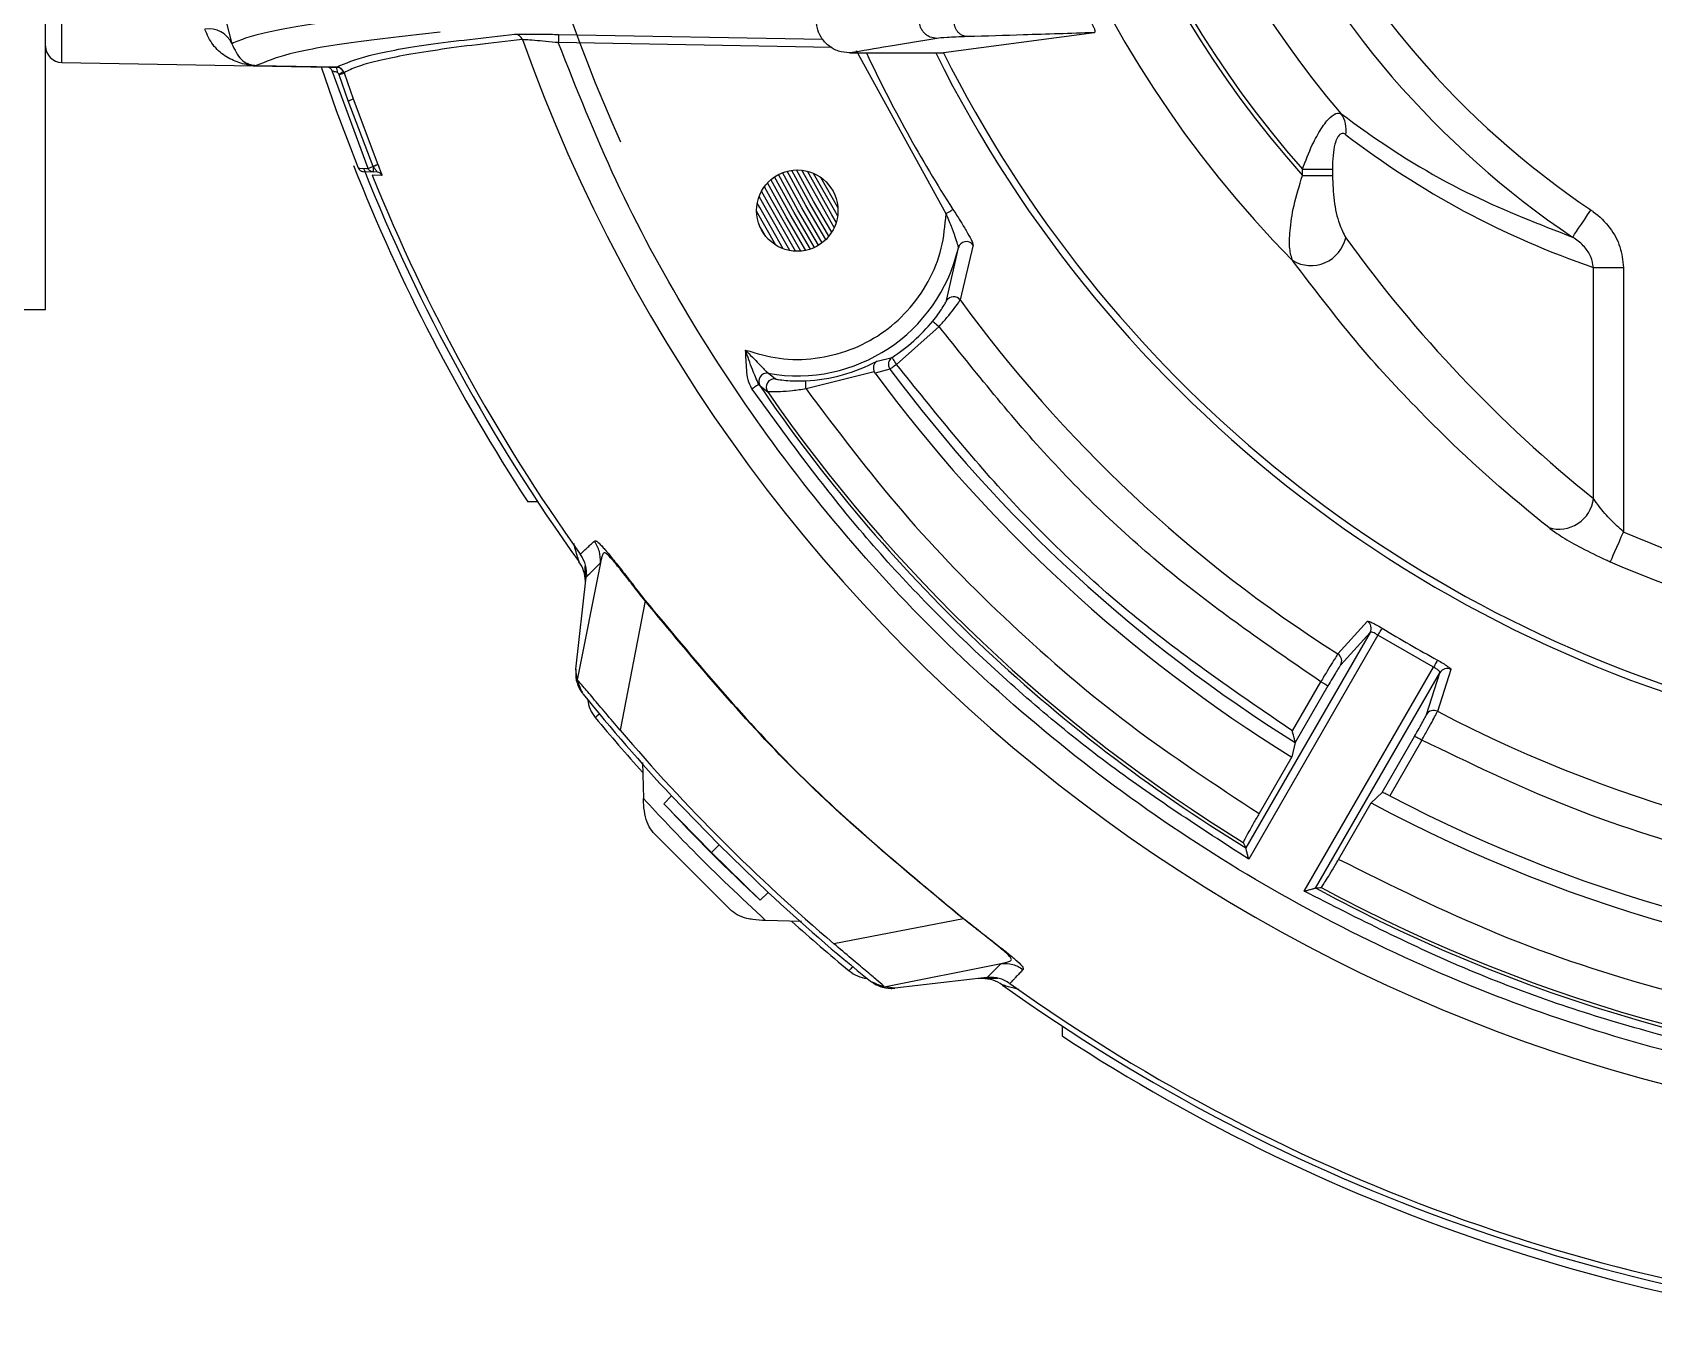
# Model space of a CAD drawing. Extents: x 2 to 136, y 1 to 99.
# Drawn here: x 125.123 to 128.072, y 41.918 to 44.294 of the extents above; entities that cross this region are included whole.
import ezdxf

# ---------------------------------------------------------------- set-up
doc = ezdxf.new("R2010")
doc.units = 0
doc.header["$MEASUREMENT"] = 0
doc.layers.add('OBJECT', color=7, linetype='CONTINUOUS')

msp = doc.modelspace()

# ---------------------------------------------------------------- linework, layer by layer
at = {"layer": 'OBJECT'}
for p, q in [((125.1466, 43.79), (125.1466, 46.6536)), ((125.1761, 44.2395), (125.1761, 44.3597)), ((125.4685, 44.3399), (125.4856, 44.2739)), ((126.577, 44.2671), (126.0794, 44.2758)), ((126.0797, 44.2908), (126.5605, 44.2824)), ((127.0541, 44.2939), (126.7805, 44.257)), ((126.6092, 44.257), (126.7805, 44.257)), ((126.785, 43.9642), (126.6221, 44.2607)), ((125.1761, 44.2395), (125.6636, 44.231)), ((125.53, 44.2339), (125.6759, 44.2313)), ((125.6759, 44.2312), (125.53, 44.2338)), ((125.7335, 44.0468), (125.6678, 44.2245)), ((125.6757, 44.2308), (125.6759, 44.2312)), ((125.6759, 44.2313), (125.6759, 44.2312)), ((125.6805, 44.2174), (125.6801, 44.2184)), ((125.6971, 44.1698), (125.6805, 44.2174)), ((125.6897, 44.2207), (125.6884, 44.2235)), ((125.6898, 44.2211), (125.6897, 44.2207)), ((125.6897, 44.2207), (125.7062, 44.1732)), ((125.6898, 44.2211), (125.6898, 44.2211)), ((125.7423, 44.0504), (125.6971, 44.1698)), ((125.7062, 44.1732), (125.7511, 44.0541)), ((125.7156, 44.0474), (125.7185, 44.0473)), ((125.7185, 44.0473), (125.7306, 44.0469)), ((125.7245, 44.0411), (125.7425, 44.0405)), ((125.7306, 44.0469), (125.7335, 44.0468)), ((125.7498, 44.0402), (125.7425, 44.0405)), ((125.7511, 44.0541), (125.7514, 44.0535)), ((127.4334, 44.0455), (127.4878, 44.0455)), ((127.4334, 44.0339), (127.4334, 44.0455)), ((127.4878, 44.0455), (127.4878, 44.0339)), ((125.7587, 44.034), (125.7407, 44.0346)), ((126.588, 43.9757), (126.5571, 44.0303)), ((127.4334, 44.0339), (127.4878, 44.0339)), ((126.4752, 43.9071), (126.4402, 43.9689)), ((126.4551, 43.9256), (126.4457, 43.9421)), ((126.7859, 43.8062), (126.8073, 43.9023)), ((126.8342, 43.9074), (126.8107, 43.8073)), ((127.9628, 43.4461), (127.9628, 43.8665)), ((127.9628, 43.8665), (128.0172, 43.8665)), ((128.0172, 43.8665), (128.0172, 43.3854)), ((125.0986, 43.79), (125.1466, 43.79)), ((126.7722, 43.7591), (126.6949, 43.69)), ((126.6595, 43.696), (126.6868, 43.7026)), ((126.4616, 43.6739), (126.4746, 43.6636)), ((126.6543, 43.6766), (126.5301, 43.6453)), ((126.6558, 43.6742), (126.6543, 43.6766)), ((126.6829, 43.6811), (126.6558, 43.6742)), ((126.4466, 43.6507), (126.4604, 43.6402)), ((126.0418, 43.44), (126.0238, 43.44)), ((126.1111, 43.1351), (126.1302, 43.3028)), ((126.1561, 43.3288), (126.1137, 43.1157)), ((126.1288, 43.2903), (126.1283, 43.323)), ((126.2372, 43.2598), (126.1919, 43.0242)), ((127.4979, 43.163), (127.5514, 43.2223)), ((127.5565, 43.2022), (127.3302, 42.8102)), ((127.5708, 43.197), (127.3355, 42.7894)), ((127.5565, 43.2022), (127.5029, 43.1429)), ((127.672, 43.1387), (127.5708, 43.197)), ((126.1137, 43.1157), (126.1111, 43.1351)), ((127.4366, 42.731), (127.672, 43.1387)), ((127.4573, 42.7368), (127.6836, 43.1288)), ((127.6591, 43.0528), (127.6836, 43.1288)), ((127.7036, 43.1345), (127.679, 43.0584)), ((127.415, 43.0228), (127.4667, 43.1123)), ((127.4797, 43.1048), (127.4202, 43.0018)), ((127.5782, 42.9106), (127.6376, 43.0136)), ((127.6506, 43.0061), (127.5921, 42.9047)), ((127.4202, 43.0018), (127.4138, 42.9753)), ((127.4202, 43.0019), (127.4202, 43.0018)), ((126.2326, 42.9654), (126.2342, 42.8999)), ((127.4138, 42.9753), (127.3544, 42.8724)), ((126.2853, 42.9047), (126.2715, 42.8901)), ((126.358, 42.8014), (126.2715, 42.8901)), ((126.2853, 42.9047), (126.3722, 42.8156)), ((127.499, 42.7889), (127.5584, 42.8918)), ((127.5584, 42.8918), (127.5782, 42.9106)), ((126.3913, 42.6984), (126.2551, 42.8346)), ((126.3722, 42.8156), (126.358, 42.8014)), ((126.4468, 42.7149), (126.358, 42.8014)), ((126.3722, 42.8156), (126.4613, 42.7287)), ((127.3302, 42.8102), (127.3302, 42.8102)), ((126.4468, 42.7149), (126.4613, 42.7287)), ((127.4573, 42.7368), (127.4573, 42.7368)), ((126.8164, 42.6806), (126.5808, 42.6353)), ((126.8164, 42.6806), (126.8169, 42.6811)), ((126.5221, 42.676), (126.4567, 42.6775)), ((126.6723, 42.5571), (126.8854, 42.5995)), ((126.8854, 42.5995), (126.8854, 42.5995)), ((126.8594, 42.5736), (126.6917, 42.5545)), ((126.8792, 42.5718), (126.8432, 42.5718)), ((126.6917, 42.5545), (126.6723, 42.5571)), ((126.9966, 42.4672), (126.9966, 42.4852))]:
    msp.add_line(p, q, dxfattribs=at)
at = {"layer": 'OBJECT', "flags": 128}
for points in [[(126.0797, 44.2908), (126.0797, 44.2905), (126.0797, 44.2896), (126.0796, 44.2882), (126.0796, 44.2863), (126.0796, 44.2841), (126.0795, 44.2815), (126.0795, 44.2787), (126.0794, 44.2758)], [(125.7156, 44.0474), (125.676, 44.1516), (125.6483, 44.2312)], [(126.5597, 43.9116), (126.5228, 43.9749), (126.4876, 44.0391)], [(126.5661, 43.9172), (126.53, 43.979), (126.4956, 44.0416)], [(126.5718, 43.9235), (126.5371, 43.983), (126.5041, 44.0433)], [(126.5768, 43.9306), (126.544, 43.9869), (126.5127, 44.044)], [(126.5816, 43.9393), (126.5703, 43.9585), (126.5226, 44.0435)], [(126.5852, 43.9491), (126.5773, 43.9626), (126.5329, 44.0416)], [(126.5876, 43.9607), (126.5841, 43.9666), (126.544, 44.0377)], [(126.5207, 43.8963), (126.4684, 43.9876), (126.4544, 44.0135)], [(126.5296, 43.8976), (126.494, 43.9586), (126.4601, 44.0204)], [(126.538, 43.8999), (126.5014, 43.9628), (126.4664, 44.0265)], [(126.5455, 43.9029), (126.5083, 43.9667), (126.4728, 44.0313)], [(126.5529, 43.9069), (126.5155, 43.9708), (126.48, 44.0356)], [(126.4886, 43.9006), (126.4461, 43.9754), (126.4415, 43.9838)], [(126.5006, 43.8973), (126.4537, 43.9795), (126.4449, 43.9958)], [(126.5112, 43.8961), (126.4611, 43.9836), (126.4493, 44.0055)], [(126.785, 43.9642), (126.7872, 43.9657), (126.7894, 43.9671), (126.7915, 43.9684), (126.7933, 43.9696), (126.7949, 43.9706), (126.7961, 43.9714), (126.797, 43.972), (126.7975, 43.9723)], [(127.9249, 43.9217), (127.9262, 43.9236), (127.9285, 43.9271), (127.9318, 43.932), (127.9359, 43.9381), (127.9408, 43.9454), (127.9463, 43.9535), (127.9521, 43.9622), (127.9581, 43.9711)], [(126.7606, 43.7686), (126.7609, 43.7684), (126.7616, 43.7678), (126.7627, 43.7669), (126.7641, 43.7657), (126.7659, 43.7643), (126.7678, 43.7627), (126.77, 43.7609), (126.7722, 43.7591)], [(126.6949, 43.69), (126.6927, 43.6884), (126.6905, 43.6868), (126.6885, 43.6853), (126.6868, 43.684), (126.6853, 43.6829), (126.6841, 43.682), (126.6833, 43.6814), (126.6829, 43.6811)], [(126.6949, 43.69), (126.6933, 43.6924), (126.6918, 43.6948), (126.6904, 43.6969), (126.6892, 43.6988), (126.6882, 43.7004), (126.6874, 43.7016), (126.687, 43.7023), (126.6868, 43.7026)], [(126.4317, 43.6455), (126.434, 43.6471), (126.4364, 43.6487), (126.4385, 43.6501), (126.4403, 43.6514), (126.4419, 43.6525), (126.443, 43.6532), (126.4438, 43.6537), (126.4441, 43.6539)], [(126.5301, 43.6453), (126.5299, 43.6482), (126.5298, 43.6509), (126.5297, 43.6535), (126.5295, 43.6558), (126.5295, 43.6576), (126.5294, 43.659), (126.5293, 43.6599), (126.5293, 43.6603)], [(128.0172, 43.3854), (128.0129, 43.3755), (128.0087, 43.3659), (128.0048, 43.3569), (128.0013, 43.3489), (127.9983, 43.3421), (127.996, 43.3367), (127.9943, 43.3329), (127.9934, 43.3308)], [(127.5708, 43.197), (127.5722, 43.1993), (127.5736, 43.2016), (127.5749, 43.2037), (127.576, 43.2055), (127.577, 43.2071), (127.5777, 43.2084), (127.5783, 43.2093), (127.5786, 43.2098)], [(127.6791, 43.1517), (127.6788, 43.1512), (127.6783, 43.1503), (127.6776, 43.149), (127.6767, 43.1474), (127.6757, 43.1455), (127.6745, 43.1433), (127.6733, 43.141), (127.672, 43.1387)], [(127.4667, 43.1123), (127.4692, 43.1108), (127.4716, 43.1094), (127.4738, 43.1082), (127.4757, 43.107), (127.4774, 43.1061), (127.4786, 43.1054), (127.4793, 43.1049), (127.4797, 43.1048)], [(126.1544, 43.0535), (126.1502, 43.05), (126.1476, 43.0479), (126.1467, 43.0471)], [(127.6376, 43.0136), (127.6379, 43.0134), (127.6387, 43.0129), (127.6399, 43.0122), (127.6416, 43.0113), (127.6435, 43.0102), (127.6457, 43.0089), (127.6481, 43.0075), (127.6506, 43.0061)], [(126.6149, 42.5938), (126.6115, 42.5896), (126.6093, 42.587), (126.6085, 42.5861)]]:
    msp.add_lwpolyline(points, dxfattribs=at)
at = {"layer": 'OBJECT'}
msp.add_circle((126.5142, 43.97), 0.074, dxfattribs=at)
for centre, radius, start, end in [((128.8466, 45.29), 6.555, 126.37982, 288.09222), ((128.8466, 45.29), 6.5028, 126.71932, 288.09222), ((128.8466, 45.29), 6.4944, 126.7749, 288.09222), ((128.8466, 45.29), 6.3069, 128.05888, 288.09222), ((128.8466, 45.29), 6.655, 198.09222, 30.43444), ((128.8466, 45.29), 2.0098, 135.4001, 224.5999), ((128.8466, 45.29), 1.8907, 138.3698, 221.6302), ((128.8466, 45.29), 1.8831, 138.6329, 221.3671), ((128.8466, 45.29), 2.9107, 155.7609, 204.2391), ((128.8466, 45.29), 1.764, 139.599, 220.401), ((128.8466, 45.29), 1.5902, 205.3998, 236.0334), ((128.8466, 45.29), 1.6498, 205.3998, 236.0334), ((125.4442, 44.2554), 0.0454, 24.1446, 100.0658), ((126, 44.2763), 0.0149, 19.2775, 88.7705), ((128.8466, 45.29), 3.0068, 199.6027, 266.1975), ((125.1766, 44.2695), 0.03, 180, 269), ((128.8466, 45.29), 2.4363, 205.0881, 212.7431), ((128.8466, 45.29), 2.3227, 206.4068, 258.4514), ((128.8466, 45.29), 2.31, 206.5633, 254.6991), ((125.528, 44.2338), 0.00191, 358.8578, 1.1422), ((125.6584, 44.2213), 0.00997, 18.5673, 76.7216), ((125.6629, 44.2237), 0.0147, 350.9731, 29.3084), ((125.6756, 44.2163), 0.015, 18.7103, 88.9774), ((125.6756, 44.2162), 0.015, 18.8085, 88.9923), ((125.6087, 44.3442), 0.1447, 299.5824, 303.4223), ((125.6098, 44.4334), 0.2272, 288.1552, 290.593), ((125.6266, 44.3747), 0.2166, 288.9925, 291.55), ((127.4604, 44.1163), 0.0526, 351.0366, 35.2914), ((128.8466, 45.29), 3.375, 201.519, 213.2401), ((128.8466, 45.29), 3.36, 201.7309, 215.6734), ((125.6724, 44.2313), 0.1939, 291.1312, 293.9487), ((125.8108, 44.0454), 0.0685, 176.0346, 184.1048), ((125.7933, 43.9288), 0.1315, 108.561, 112.7149), ((125.7494, 44.0302), 0.00999, 22.1046, 88.0008), ((128.8466, 45.29), 3.35, 202.0083, 215.5044), ((127.4485, 43.9355), 0.0655, 239.8338, 346.8999), ((126.5142, 43.97), 0.3008, 259.9202, 346.9959), ((126.8219, 43.8986), 0.0151, 35.4458, 165.8624), ((126.7987, 43.7983), 0.015, 36.4432, 148.2671), ((128.8466, 45.29), 2.5186, 216.0659, 237.6208), ((126.5142, 43.97), 0.3182, 302.8321, 320.735), ((126.5142, 43.97), 0.3101, 272.7893, 297.9305), ((126.459, 43.6591), 0.015, 80.023, 214.2276), ((128.8466, 45.29), 2.9067, 214.2537, 238.5533), ((126.4727, 43.6487), 0.015, 82.7274, 214.5603), ((128.8466, 45.29), 2.7223, 216.4098, 238.2428), ((128.8466, 45.29), 2.6963, 216.6338, 238.0604), ((128.8466, 45.29), 2.901, 214.6589, 238.3816), ((127.9002, 43.4531), 0.063, 252.6554, 353.5681), ((128.8466, 45.29), 2.0774, 246.4678, 293.5322), ((126.0667, 43.2944), 0.062, 1, 35.6734), ((128.8466, 45.29), 2.137, 246.4678, 293.5322), ((127.5435, 43.2096), 0.015, 330.407, 57.9539), ((128.8466, 45.29), 2.4363, 238.6351, 241.3649), ((127.4898, 43.1503), 0.015, 330.4044, 57.6428), ((127.6965, 43.1212), 0.015, 62.0473, 149.593), ((128.8466, 45.29), 3.5, 218.9328, 222.9616), ((126.1944, 43.0867), 0.062, 186.4417, 219.7171), ((128.8466, 45.29), 3.51, 219.7171, 221.8637), ((127.672, 43.0452), 0.015, 62.3556, 149.5975), ((128.8466, 45.29), 2.5186, 242.3792, 294.2724), ((128.8466, 45.29), 3.4902, 220.4808, 229.5192), ((128.8466, 45.29), 3.52, 222.9828, 227.0172), ((128.8466, 45.29), 2.7223, 241.7572, 294.4615), ((128.8466, 45.29), 2.6951, 242.2584, 294.2825), ((128.8466, 45.29), 3.5, 227.0384, 231.0672), ((128.8466, 45.29), 2.9067, 241.4467, 294.6952), ((128.8466, 45.29), 2.901, 241.6184, 294.5249), ((128.8466, 45.29), 3.51, 228.1381, 230.3849), ((126.6481, 42.6338), 0.062, 230.3849, 263.6603), ((126.8515, 42.5098), 0.062, 54.3364, 89.981), ((128.8466, 45.29), 3.35, 234.4956, 266.4858), ((128.8466, 45.29), 3.36, 234.3364, 266.658), ((128.8466, 45.29), 3.375, 236.7599, 266.7562)]:
    msp.add_arc(centre, radius, start, end, dxfattribs=at)
for centre, major_axis, ratio, start_param, end_param in [((128.4885, 45.29), (1.5665, 0), 0.964711, 4.039595, 4.37014), ((129.5562, 45.29), (2.4885, 0), 0.964711, 3.748618, 4.017465), ((131.9172, 43.5172), (4.6065, -2.6595), 0.745432, 3.961915, 3.96411), ((125.776, 47.0628), (4.6065, -2.6595), 0.745432, 5.460668, 5.462863)]:
    msp.add_ellipse(centre, major_axis=major_axis, ratio=ratio, start_param=start_param, end_param=end_param, dxfattribs=at)
for points, knots in [([(125.8158, 44.3317), (125.7879, 44.3289), (125.7311, 44.3231), (125.659, 44.3138), (125.5974, 44.3042), (125.5479, 44.2944), (125.5095, 44.2844), (125.4936, 44.2774), (125.4856, 44.2739)], [0, 0, 0, 0, 0.1611428, 0.3277987, 0.4999716, 0.6645325, 0.8312073, 1, 1, 1, 1]), ([(126.6092, 44.257), (126.6023, 44.2577), (126.5887, 44.259), (126.5705, 44.2695), (126.5569, 44.2849), (126.5498, 44.3017), (126.5491, 44.3126), (126.5489, 44.3169)], [0, 0, 0, 0, 0.217201, 0.43433, 0.650163, 0.86439, 1, 1, 1, 1]), ([(126.768, 44.2836), (126.764, 44.284), (126.7578, 44.2847), (126.7504, 44.2887), (126.7454, 44.2928), (126.7413, 44.2979), (126.7373, 44.3054), (126.7366, 44.3115), (126.7362, 44.3156)], [0, 0, 0, 0, 0.239488, 0.36838, 0.500001, 0.631622, 0.760519, 1, 1, 1, 1]), ([(126.8237, 44.2867), (126.8207, 44.2871), (126.816, 44.2877), (126.8104, 44.2912), (126.8065, 44.2948), (126.8034, 44.2993), (126.8003, 44.3058), (126.7998, 44.3112), (126.7995, 44.3147)], [0, 0, 0, 0, 0.239573, 0.368437, 0.49999, 0.63155, 0.760415, 1, 1, 1, 1]), ([(127.046, 44.3163), (127.0469, 44.315), (127.0484, 44.313), (127.0505, 44.3096), (127.0521, 44.3067), (127.0534, 44.3042), (127.0545, 44.3017), (127.0555, 44.2989), (127.0563, 44.2947), (127.055, 44.2942), (127.0541, 44.2939)], [0, 0, 0, 0, 0.1133537, 0.188716, 0.2419955, 0.2956658, 0.3424838, 0.4179554, 0.5604359, 1, 1, 1, 1]), ([(125.53, 44.2338), (125.5295, 44.2338), (125.5285, 44.2338), (125.5265, 44.2339), (125.5233, 44.2341), (125.5184, 44.2346), (125.5097, 44.2361), (125.4936, 44.2403), (125.4724, 44.2509), (125.4496, 44.2702), (125.4408, 44.29), (125.4363, 44.3)], [0, 0, 0, 0, 0.006485, 0.013719, 0.031593, 0.062972, 0.125806, 0.2514, 0.500146, 0.748658, 1, 1, 1, 1]), ([(125.4856, 44.2739), (125.4905, 44.2631), (125.4978, 44.2466), (125.5122, 44.2383), (125.5198, 44.2354), (125.524, 44.2345), (125.5264, 44.2341), (125.5278, 44.234), (125.5288, 44.2339), (125.5294, 44.2339), (125.5297, 44.2339), (125.5299, 44.2339), (125.53, 44.2339)], [0, 0, 0, 0, 0.496699, 0.7520312, 0.8811108, 0.944765, 0.975296, 0.9892337, 0.9951733, 0.9976836, 0.9988504, 1, 1, 1, 1]), ([(125.8646, 44.295), (125.8072, 44.2886), (125.6925, 44.2757), (125.581, 44.2553), (125.547, 44.241), (125.53, 44.2339)], [0, 0, 0, 0, 0.333112, 0.666662, 1, 1, 1, 1]), ([(125.6759, 44.2313), (125.6924, 44.2383), (125.7254, 44.2524), (125.8334, 44.2724), (125.9447, 44.2849), (126.0003, 44.2912)], [0, 0, 0, 0, 0.3333562, 0.6669607, 1, 1, 1, 1]), ([(126.0141, 44.2812), (125.986, 44.2782), (125.9288, 44.272), (125.8567, 44.2623), (125.7957, 44.2523), (125.7475, 44.2421), (125.711, 44.2318), (125.6969, 44.2247), (125.6898, 44.2211)], [0, 0, 0, 0, 0.160827, 0.327495, 0.500007, 0.664527, 0.83119, 1, 1, 1, 1]), ([(126.0003, 44.2912), (126.0026, 44.2913), (126.007, 44.2915), (126.0264, 44.2915), (126.0514, 44.2913), (126.0702, 44.2909), (126.0797, 44.2908)], [0, 0, 0, 0, 0.249711, 0.499494, 0.749374, 1, 1, 1, 1]), ([(126.0794, 44.2758), (126.0718, 44.2765), (126.0565, 44.278), (126.0357, 44.2799), (126.0196, 44.2811), (126.0159, 44.2812), (126.0141, 44.2812)], [0, 0, 0, 0, 0.2507602, 0.5007351, 0.7604517, 1, 1, 1, 1]), ([(128.6444, 42.3497), (128.554, 42.3584), (128.3718, 42.3758), (128.1009, 42.4345), (127.8318, 42.5181), (127.5683, 42.6293), (127.3143, 42.7669), (127.0741, 42.9295), (126.851, 43.1148), (126.648, 43.3204), (126.4677, 43.5423), (126.3124, 43.7774), (126.1805, 44.0212), (126.1129, 44.1914), (126.0794, 44.2758)], [0, 0, 0, 0, 0.080292, 0.161895, 0.244722, 0.329339, 0.414466, 0.5, 0.585539, 0.670666, 0.755278, 0.83811, 0.919711, 1, 1, 1, 1]), ([(126.768, 44.2836), (126.7387, 44.2786), (126.6865, 44.2698), (126.6328, 44.2609), (126.6092, 44.257)], [0, 0, 0, 0, 0.560008, 1, 1, 1, 1]), ([(126.8237, 44.2867), (126.8099, 44.2862), (126.7823, 44.2852), (126.7727, 44.2841), (126.768, 44.2836)], [0, 0, 0, 0, 0.501102, 1, 1, 1, 1]), ([(127.0541, 44.2939), (127.0114, 44.2925), (126.935, 44.2901), (126.8577, 44.2877), (126.8237, 44.2867)], [0, 0, 0, 0, 0.5600129, 1, 1, 1, 1]), ([(125.6631, 44.2308), (125.6631, 44.2308), (125.663, 44.2308), (125.6633, 44.2304), (125.6641, 44.2296), (125.665, 44.2288), (125.6654, 44.2284)], [0, 0, 0, 0, 0.018675, 0.371133, 0.696722, 1, 1, 1, 1]), ([(125.6636, 44.231), (125.6637, 44.231), (125.665, 44.2309), (125.6692, 44.2309), (125.6735, 44.2309), (125.6757, 44.2308)], [0, 0, 0, 0, 0.0336102, 0.5111901, 1, 1, 1, 1]), ([(125.6774, 44.2214), (125.6762, 44.2217), (125.6738, 44.2224), (125.6707, 44.2233), (125.6685, 44.2241), (125.6681, 44.2244), (125.6678, 44.2245)], [0, 0, 0, 0, 0.263892, 0.519208, 0.764227, 1, 1, 1, 1]), ([(125.6884, 44.2235), (125.6877, 44.2245), (125.6862, 44.2266), (125.6831, 44.2289), (125.6795, 44.2305), (125.677, 44.2307), (125.6757, 44.2308)], [0, 0, 0, 0, 0.2526722, 0.5023033, 0.7509138, 1, 1, 1, 1]), ([(125.6801, 44.2184), (125.6797, 44.2191), (125.6792, 44.22), (125.6782, 44.221), (125.6777, 44.2212), (125.6774, 44.2214)], [0, 0, 0, 0, 0.567945, 0.802836, 1, 1, 1, 1]), ([(127.4334, 44.0455), (127.4391, 44.0606), (127.4493, 44.0877), (127.4676, 44.1207), (127.4838, 44.1411), (127.4959, 44.1486), (127.5013, 44.1472), (127.5033, 44.1467)], [0, 0, 0, 0, 0.265567, 0.476871, 0.689089, 0.879262, 1, 1, 1, 1]), ([(127.5033, 44.1467), (127.5191, 44.1351), (127.5983, 44.0767), (127.7385, 43.994), (127.8643, 43.9452), (127.9249, 43.9217)], [0, 0, 0, 0, 0.114681, 0.573753, 1, 1, 1, 1]), ([(127.5123, 44.1081), (127.5105, 44.1092), (127.5068, 44.1114), (127.5011, 44.1092), (127.4961, 44.1022), (127.4916, 44.0894), (127.4883, 44.0697), (127.488, 44.054), (127.4878, 44.0455)], [0, 0, 0, 0, 0.132636, 0.266193, 0.387938, 0.535864, 0.751072, 1, 1, 1, 1]), ([(125.7156, 44.0474), (125.7158, 44.0469), (125.7163, 44.0459), (125.7173, 44.0445), (125.7185, 44.0434), (125.7198, 44.0424), (125.7213, 44.0417), (125.7229, 44.0413), (125.724, 44.0412), (125.7245, 44.0411)], [0, 0, 0, 0, 0.14386, 0.287723, 0.431551, 0.57538, 0.719226, 0.857748, 1, 1, 1, 1]), ([(125.7335, 44.0468), (125.7336, 44.0468), (125.7337, 44.0469), (125.7346, 44.0473), (125.7362, 44.0479), (125.7388, 44.049), (125.741, 44.0499), (125.7422, 44.0504), (125.7423, 44.0504)], [0, 0, 0, 0, 0.165751, 0.304542, 0.500524, 0.75897, 0.963227, 1, 1, 1, 1]), ([(125.7425, 44.0405), (125.7415, 44.0406), (125.7396, 44.0408), (125.737, 44.0422), (125.7348, 44.0442), (125.734, 44.0459), (125.7335, 44.0468)], [0, 0, 0, 0, 0.250007, 0.500033, 0.750052, 1, 1, 1, 1]), ([(125.7425, 44.0501), (125.7424, 44.0502), (125.7424, 44.0503), (125.7423, 44.0504), (125.7423, 44.0504)], [0, 0, 0, 0, 0.505478, 1, 1, 1, 1]), ([(125.7498, 44.0402), (125.7498, 44.0403), (125.7499, 44.0404), (125.7495, 44.041), (125.7487, 44.0421), (125.7474, 44.0439), (125.7453, 44.0466), (125.7435, 44.0488), (125.7425, 44.0501)], [0, 0, 0, 0, 0.115863, 0.235626, 0.362968, 0.500968, 0.715692, 1, 1, 1, 1]), ([(125.7514, 44.0535), (125.7524, 44.051), (125.7543, 44.0461), (125.7564, 44.0407), (125.7576, 44.0374), (125.7583, 44.0355), (125.7587, 44.0342), (125.7587, 44.0341), (125.7587, 44.034)], [0, 0, 0, 0, 0.250461, 0.499095, 0.623969, 0.749217, 0.874879, 1, 1, 1, 1]), ([(127.4156, 43.8788), (127.4134, 43.8853), (127.409, 43.8986), (127.4101, 43.9342), (127.4169, 43.9801), (127.4277, 44.0154), (127.4334, 44.0339)], [0, 0, 0, 0, 0.223098, 0.450964, 0.711815, 1, 1, 1, 1]), ([(127.4878, 44.0339), (127.4885, 44.0185), (127.4899, 43.9872), (127.4987, 43.9464), (127.5082, 43.9285), (127.5123, 43.9206)], [0, 0, 0, 0, 0.351626, 0.714776, 1, 1, 1, 1]), ([(126.4201, 43.7161), (126.4405, 43.7101), (126.4818, 43.6979), (126.5473, 43.6988), (126.6106, 43.7142), (126.6679, 43.744), (126.7168, 43.7864), (126.7543, 43.8395), (126.7792, 43.9002), (126.7831, 43.9431), (126.785, 43.9642)], [0, 0, 0, 0, 0.1232118, 0.2499999, 0.376788, 0.4999998, 0.6232113, 0.7499998, 0.8767872, 1, 1, 1, 1]), ([(126.8073, 43.9023), (126.8073, 43.9031), (126.8072, 43.9046), (126.8056, 43.9109), (126.8015, 43.9231), (126.7942, 43.9422), (126.7882, 43.9565), (126.785, 43.9642)], [0, 0, 0, 0, 0.083843, 0.176284, 0.395948, 0.670392, 1, 1, 1, 1]), ([(126.7975, 43.9723), (126.8019, 43.9653), (126.8103, 43.9522), (126.822, 43.933), (126.8298, 43.919), (126.8337, 43.9104), (126.834, 43.9084), (126.8342, 43.9074)], [0, 0, 0, 0, 0.263719, 0.499948, 0.749357, 0.878445, 1, 1, 1, 1]), ([(127.9581, 43.9711), (127.9596, 43.9701), (127.9728, 43.961), (127.9935, 43.9403), (128.0133, 43.9048), (128.0159, 43.8792), (128.0172, 43.8665)], [0, 0, 0, 0, 0.043244, 0.38492, 0.695334, 1, 1, 1, 1]), ([(127.9628, 43.8665), (127.9616, 43.8731), (127.9591, 43.8869), (127.9461, 43.9054), (127.9336, 43.9162), (127.9258, 43.9212), (127.9249, 43.9217)], [0, 0, 0, 0, 0.281826, 0.591171, 0.953138, 1, 1, 1, 1]), ([(127.8814, 43.393), (127.8677, 43.404), (127.7884, 43.4679), (127.6702, 43.577), (127.5287, 43.7303), (127.4533, 43.8292), (127.4156, 43.8788)], [0, 0, 0, 0, 0.085246, 0.492532, 0.745832, 1, 1, 1, 1]), ([(126.7606, 43.7686), (126.7639, 43.7728), (126.7706, 43.7813), (126.7785, 43.793), (126.7841, 43.8025), (126.7853, 43.805), (126.7859, 43.8062)], [0, 0, 0, 0, 0.24542, 0.4934, 0.744952, 1, 1, 1, 1]), ([(126.7722, 43.7591), (126.7771, 43.7646), (126.787, 43.7756), (126.7993, 43.791), (126.808, 43.8029), (126.8099, 43.8059), (126.8107, 43.8073)], [0, 0, 0, 0, 0.250073, 0.500204, 0.76641, 1, 1, 1, 1]), ([(127.4667, 43.1123), (127.3792, 43.1723), (127.2043, 43.2924), (126.9705, 43.5102), (126.8383, 43.6762), (126.7722, 43.7591)], [0, 0, 0, 0, 0.333242, 0.666768, 1, 1, 1, 1]), ([(126.4201, 43.7161), (126.4284, 43.7074), (126.4392, 43.6961), (126.4512, 43.6839), (126.4566, 43.6785), (126.4604, 43.6748), (126.4612, 43.6742), (126.4616, 43.6739)], [0, 0, 0, 0, 0.498599, 0.652226, 0.784214, 0.897963, 1, 1, 1, 1]), ([(126.4441, 43.6539), (126.4401, 43.6627), (126.4315, 43.6822), (126.4241, 43.7041), (126.4201, 43.7161)], [0, 0, 0, 0, 0.4531719, 1, 1, 1, 1]), ([(126.4317, 43.6455), (126.429, 43.6509), (126.4236, 43.6619), (126.4216, 43.6862), (126.4207, 43.7041), (126.4201, 43.7161)], [0, 0, 0, 0, 0.250394, 0.500241, 1, 1, 1, 1]), ([(126.6595, 43.696), (126.6582, 43.6951), (126.6558, 43.6934), (126.6536, 43.6896), (126.6527, 43.6858), (126.6527, 43.6826), (126.6531, 43.6795), (126.6539, 43.6776), (126.6543, 43.6766)], [0, 0, 0, 0, 0.249756, 0.499496, 0.640572, 0.769387, 0.88821, 1, 1, 1, 1]), ([(126.6868, 43.7026), (126.6856, 43.7018), (126.6835, 43.7001), (126.6814, 43.6968), (126.6802, 43.6934), (126.68, 43.6911), (126.68, 43.69)], [0, 0, 0, 0, 0.281777, 0.542329, 0.781677, 1, 1, 1, 1]), ([(126.68, 43.69), (126.6801, 43.6884), (126.6804, 43.6852), (126.6821, 43.6825), (126.6829, 43.6811)], [0, 0, 0, 0, 0.499122, 1, 1, 1, 1]), ([(127.415, 43.0228), (127.3245, 43.0847), (127.1433, 43.2086), (126.9009, 43.4333), (126.7635, 43.6045), (126.6949, 43.69)], [0, 0, 0, 0, 0.333233, 0.666758, 1, 1, 1, 1]), ([(126.4466, 43.6507), (126.4464, 43.6509), (126.446, 43.6513), (126.4447, 43.653), (126.4441, 43.6539)], [0, 0, 0, 0, 0.493477, 1, 1, 1, 1]), ([(126.4746, 43.6636), (126.475, 43.6635), (126.4758, 43.6632), (126.4814, 43.6622), (126.4926, 43.6608), (126.51, 43.6597), (126.5229, 43.6601), (126.5293, 43.6603)], [0, 0, 0, 0, 0.12294, 0.250706, 0.499992, 0.749771, 1, 1, 1, 1]), ([(127.3355, 42.7894), (127.2479, 42.8461), (127.0723, 42.9597), (126.8341, 43.1652), (126.616, 43.3919), (126.493, 43.5611), (126.4317, 43.6455)], [0, 0, 0, 0, 0.249279, 0.5, 0.750722, 1, 1, 1, 1]), ([(126.5301, 43.6453), (126.5218, 43.644), (126.5052, 43.6415), (126.4828, 43.6399), (126.4685, 43.6397), (126.4617, 43.6399), (126.4608, 43.6401), (126.4604, 43.6402)], [0, 0, 0, 0, 0.250203, 0.499865, 0.749129, 0.878118, 1, 1, 1, 1]), ([(126.5301, 43.6453), (126.587, 43.5697), (126.7012, 43.4183), (126.9006, 43.2144), (127.1168, 43.0286), (127.2754, 42.9244), (127.3544, 42.8724)], [0, 0, 0, 0, 0.249373, 0.5, 0.750628, 1, 1, 1, 1]), ([(128.0172, 43.3854), (128.0098, 43.3922), (127.9933, 43.4073), (127.9744, 43.429), (127.9661, 43.4412), (127.9628, 43.4461)], [0, 0, 0, 0, 0.333233, 0.736993, 1, 1, 1, 1]), ([(127.8814, 43.393), (127.8891, 43.3874), (127.9045, 43.3762), (127.9415, 43.3552), (127.9727, 43.3399), (127.9908, 43.3319), (127.9934, 43.3308)], [0, 0, 0, 0, 0.305399, 0.609717, 0.942897, 1, 1, 1, 1]), ([(126.1171, 43.3306), (126.117, 43.3309), (126.1168, 43.3315), (126.115, 43.3378), (126.1119, 43.3484), (126.109, 43.3586), (126.1075, 43.3638)], [0, 0, 0, 0, 0.153321, 0.344037, 0.670087, 1, 1, 1, 1]), ([(126.1195, 43.3444), (126.1196, 43.3446), (126.1199, 43.3448), (126.1221, 43.3469), (126.1258, 43.3504), (126.1311, 43.3553), (126.1377, 43.3614), (126.1428, 43.3662), (126.1452, 43.3685)], [0, 0, 0, 0, 0.166677, 0.333344, 0.500001, 0.687097, 0.853763, 1, 1, 1, 1]), ([(126.1452, 43.3685), (126.1458, 43.3688), (126.1471, 43.3694), (126.1513, 43.3669), (126.1593, 43.359), (126.173, 43.3427), (126.1912, 43.3198), (126.2133, 43.2916), (126.2296, 43.2707), (126.2377, 43.2602)], [0, 0, 0, 0, 0.175155, 0.335953, 0.499736, 0.628069, 0.749937, 0.875048, 1, 1, 1, 1]), ([(126.1561, 43.3288), (126.1561, 43.3359), (126.1559, 43.3501), (126.1488, 43.3624), (126.1452, 43.3685)], [0, 0, 0, 0, 0.499996, 1, 1, 1, 1]), ([(126.1302, 43.3028), (126.1305, 43.3066), (126.131, 43.3172), (126.1273, 43.3318), (126.1216, 43.341), (126.1195, 43.3444)], [0, 0, 0, 0, 0.263885, 0.7231, 1, 1, 1, 1]), ([(126.2372, 43.2598), (126.2295, 43.2696), (126.2142, 43.2893), (126.1934, 43.3157), (126.1768, 43.3359), (126.1659, 43.3473), (126.1612, 43.3476), (126.1591, 43.3417), (126.1577, 43.3359), (126.1567, 43.3316), (126.1563, 43.3297), (126.1561, 43.3288)], [0, 0, 0, 0, 0.123068, 0.246586, 0.369053, 0.491538, 0.630311, 0.772463, 0.899411, 0.955665, 1, 1, 1, 1]), ([(126.1302, 43.3028), (126.1313, 43.3039), (126.1335, 43.3061), (126.1486, 43.3212), (126.1561, 43.3288)], [0, 0, 0, 0, 0.499998, 1, 1, 1, 1]), ([(126.2372, 43.2598), (126.2373, 43.2599), (126.2376, 43.2601), (126.2377, 43.2602), (126.2377, 43.2602)], [0, 0, 0, 0, 0.5, 1, 1, 1, 1]), ([(126.8164, 42.6806), (126.7109, 42.7681), (126.4998, 42.9431), (126.3248, 43.1542), (126.2372, 43.2598)], [0, 0, 0, 0, 0.499778, 1, 1, 1, 1]), ([(126.2377, 43.2602), (126.3253, 43.1547), (126.5003, 42.9437), (126.7113, 42.7686), (126.8169, 42.6811)], [0, 0, 0, 0, 0.500002, 1, 1, 1, 1]), ([(127.5514, 43.2223), (127.5521, 43.2225), (127.5535, 43.2227), (127.5599, 43.2201), (127.5686, 43.2157), (127.5752, 43.2117), (127.5786, 43.2098)], [0, 0, 0, 0, 0.25009, 0.499956, 0.74936, 1, 1, 1, 1]), ([(127.5708, 43.197), (127.5692, 43.198), (127.5658, 43.2001), (127.5614, 43.2021), (127.5586, 43.2027), (127.5571, 43.2027), (127.5567, 43.2024), (127.5565, 43.2022)], [0, 0, 0, 0, 0.248123, 0.499397, 0.73019, 0.860283, 1, 1, 1, 1]), ([(127.4979, 43.163), (127.497, 43.1618), (127.4952, 43.1593), (127.4882, 43.148), (127.4783, 43.1319), (127.4706, 43.1189), (127.4667, 43.1123)], [0, 0, 0, 0, 0.234411, 0.479201, 0.734389, 1, 1, 1, 1]), ([(126.1111, 43.1351), (126.111, 43.1283), (126.1108, 43.1148), (126.1172, 43.0997), (126.1226, 43.0925), (126.124, 43.0906)], [0, 0, 0, 0, 0.425025, 0.850048, 1, 1, 1, 1]), ([(127.5029, 43.1429), (127.5021, 43.1419), (127.5007, 43.1399), (127.4951, 43.131), (127.4879, 43.1189), (127.4824, 43.1095), (127.4797, 43.1048)], [0, 0, 0, 0, 0.250002, 0.49994, 0.749546, 1, 1, 1, 1]), ([(127.6836, 43.1288), (127.6836, 43.1291), (127.6837, 43.1296), (127.683, 43.1309), (127.681, 43.133), (127.6771, 43.1358), (127.6737, 43.1377), (127.672, 43.1387)], [0, 0, 0, 0, 0.139818, 0.27003, 0.501051, 0.752074, 1, 1, 1, 1]), ([(127.6791, 43.1517), (127.6825, 43.1498), (127.6892, 43.146), (127.6974, 43.1407), (127.7028, 43.1365), (127.7033, 43.1351), (127.7036, 43.1345)], [0, 0, 0, 0, 0.249979, 0.49978, 0.749127, 1, 1, 1, 1]), ([(126.1919, 43.0242), (126.1831, 43.0346), (126.1653, 43.0554), (126.1416, 43.0837), (126.124, 43.1045), (126.1152, 43.1146), (126.1141, 43.1154), (126.1137, 43.1157)], [0, 0, 0, 0, 0.217935, 0.435232, 0.661573, 0.868603, 1, 1, 1, 1]), ([(126.1137, 43.1157), (126.1146, 43.1129), (126.1165, 43.1074), (126.1194, 43.1005), (126.1218, 43.095), (126.1236, 43.0913), (126.1239, 43.0908), (126.124, 43.0906)], [0, 0, 0, 0, 0.206023, 0.404822, 0.608638, 0.812834, 1, 1, 1, 1]), ([(127.6376, 43.0136), (127.6403, 43.0183), (127.6458, 43.0277), (127.6526, 43.04), (127.6576, 43.0493), (127.6586, 43.0516), (127.6591, 43.0528)], [0, 0, 0, 0, 0.250007, 0.499946, 0.749556, 1, 1, 1, 1]), ([(127.6506, 43.0061), (127.6544, 43.0128), (127.6618, 43.026), (127.6708, 43.0426), (127.6771, 43.0543), (127.6783, 43.0571), (127.679, 43.0584)], [0, 0, 0, 0, 0.265613, 0.520801, 0.76559, 1, 1, 1, 1]), ([(127.4202, 43.0019), (127.4201, 43.0021), (127.42, 43.0025), (127.4196, 43.0042), (127.419, 43.0066), (127.4181, 43.0102), (127.4168, 43.0157), (127.4157, 43.0201), (127.415, 43.0228)], [0, 0, 0, 0, 0.107056, 0.22422, 0.354623, 0.500521, 0.704582, 1, 1, 1, 1]), ([(129.906, 42.9396), (129.818, 42.9033), (129.6404, 42.8299), (129.3583, 42.7579), (129.0669, 42.7155), (128.7705, 42.7073), (128.475, 42.733), (128.1866, 42.7924), (127.9093, 42.881), (127.7363, 42.9646), (127.6506, 43.0061)], [0, 0, 0, 0, 0.122189, 0.246757, 0.372961, 0.5, 0.627039, 0.753243, 0.877811, 1, 1, 1, 1]), ([(126.2342, 42.8999), (126.2638, 42.8681), (126.3354, 42.7914), (126.4119, 42.7196), (126.4567, 42.6775)], [0, 0, 0, 0, 0.413967, 1, 1, 1, 1]), ([(126.2378, 42.8661), (126.2366, 42.8735), (126.2348, 42.8843), (126.2344, 42.8961), (126.2342, 42.8999)], [0, 0, 0, 0, 0.681912, 1, 1, 1, 1]), ([(127.5921, 42.9047), (127.5906, 42.9054), (127.5876, 42.907), (127.5835, 42.9089), (127.5803, 42.9102), (127.5786, 42.9107), (127.5783, 42.9106), (127.5782, 42.9106)], [0, 0, 0, 0, 0.217864, 0.43571, 0.65419, 0.873396, 1, 1, 1, 1]), ([(126.2551, 42.8346), (126.255, 42.8347), (126.2511, 42.8388), (126.2435, 42.8483), (126.2398, 42.8599), (126.2378, 42.8661)], [0, 0, 0, 0, 0.0055, 0.474179, 1, 1, 1, 1]), ([(127.3544, 42.8724), (127.3511, 42.8665), (127.3443, 42.8548), (127.3356, 42.8391), (127.3291, 42.8271), (127.326, 42.8208), (127.3258, 42.8199), (127.3257, 42.8196)], [0, 0, 0, 0, 0.217189, 0.434377, 0.651642, 0.868924, 1, 1, 1, 1]), ([(127.3355, 42.7894), (127.3349, 42.7917), (127.3337, 42.7963), (127.3323, 42.8019), (127.3313, 42.8059), (127.3306, 42.8082), (127.3303, 42.8098), (127.3302, 42.8101), (127.3302, 42.8102)], [0, 0, 0, 0, 0.249631, 0.49934, 0.644998, 0.775045, 0.892156, 1, 1, 1, 1]), ([(127.4676, 42.7377), (127.4682, 42.7383), (127.4693, 42.7395), (127.475, 42.7485), (127.4831, 42.7617), (127.4916, 42.7761), (127.497, 42.7854), (127.499, 42.7889)], [0, 0, 0, 0, 0.217149, 0.434294, 0.651533, 0.868823, 1, 1, 1, 1]), ([(130.0245, 42.7046), (129.9261, 42.6636), (129.7273, 42.5807), (129.4111, 42.4996), (129.0843, 42.4523), (128.7517, 42.4441), (128.4203, 42.4745), (128.0973, 42.5434), (127.7873, 42.6455), (127.5945, 42.7414), (127.499, 42.7889)], [0, 0, 0, 0, 0.12209, 0.246641, 0.372888, 0.5, 0.627112, 0.753359, 0.87791, 1, 1, 1, 1]), ([(127.4366, 42.731), (127.4389, 42.7317), (127.4435, 42.7329), (127.449, 42.7345), (127.453, 42.7356), (127.4553, 42.7362), (127.4569, 42.7367), (127.4571, 42.7368), (127.4573, 42.7368)], [0, 0, 0, 0, 0.249828, 0.499337, 0.644995, 0.775032, 0.892145, 1, 1, 1, 1]), ([(130.0673, 42.6355), (129.9649, 42.5924), (129.7579, 42.5054), (129.4283, 42.4204), (129.0874, 42.3712), (128.7403, 42.3634), (128.3948, 42.3964), (128.0583, 42.4702), (127.7358, 42.5788), (127.5356, 42.6806), (127.4366, 42.731)], [0, 0, 0, 0, 0.122008, 0.246545, 0.372827, 0.5, 0.627173, 0.753455, 0.877992, 1, 1, 1, 1]), ([(126.4227, 42.6811), (126.4166, 42.6831), (126.405, 42.6868), (126.3955, 42.6944), (126.3914, 42.6984), (126.3913, 42.6984)], [0, 0, 0, 0, 0.521478, 0.994508, 1, 1, 1, 1]), ([(126.4567, 42.6775), (126.4486, 42.6779), (126.4367, 42.6786), (126.4262, 42.6805), (126.4227, 42.6811)], [0, 0, 0, 0, 0.67796, 1, 1, 1, 1]), ([(126.8854, 42.5995), (126.8886, 42.6002), (126.8951, 42.6016), (126.9033, 42.6039), (126.905, 42.6082), (126.8953, 42.6176), (126.8835, 42.6276), (126.8729, 42.6362), (126.86, 42.6464), (126.8458, 42.6577), (126.8307, 42.6695), (126.8207, 42.6772), (126.8164, 42.6806)], [0, 0, 0, 0, 0.167654, 0.336418, 0.499288, 0.624454, 0.681334, 0.749951, 0.80526, 0.875043, 0.945879, 1, 1, 1, 1]), ([(126.8169, 42.6811), (126.8273, 42.673), (126.8483, 42.6567), (126.8764, 42.6346), (126.8993, 42.6164), (126.9191, 42.5998), (126.9262, 42.5914), (126.9255, 42.5895), (126.9251, 42.5886)], [0, 0, 0, 0, 0.125022, 0.250259, 0.372598, 0.500558, 0.75017, 1, 1, 1, 1]), ([(126.6723, 42.5571), (126.6722, 42.5572), (126.6721, 42.5575), (126.6693, 42.5603), (126.6599, 42.5684), (126.6397, 42.5855), (126.6122, 42.6086), (126.5916, 42.6262), (126.5808, 42.6353)], [0, 0, 0, 0, 0.061294, 0.157977, 0.353026, 0.568966, 0.7756, 1, 1, 1, 1]), ([(126.8854, 42.5995), (126.8779, 42.592), (126.8627, 42.5769), (126.8605, 42.5747), (126.8594, 42.5736)], [0, 0, 0, 0, 0.500002, 1, 1, 1, 1]), ([(126.8854, 42.5995), (126.8925, 42.5994), (126.9067, 42.5993), (126.919, 42.5922), (126.9251, 42.5886)], [0, 0, 0, 0, 0.499995, 1, 1, 1, 1]), ([(126.6472, 42.5674), (126.6474, 42.5673), (126.6479, 42.567), (126.6516, 42.5652), (126.6571, 42.5628), (126.664, 42.5599), (126.6695, 42.558), (126.6723, 42.5571)], [0, 0, 0, 0, 0.1871445, 0.3913482, 0.5951248, 0.793954, 1, 1, 1, 1]), ([(126.6472, 42.5674), (126.6528, 42.5637), (126.6642, 42.5563), (126.6803, 42.5536), (126.6893, 42.5543), (126.6917, 42.5545)], [0, 0, 0, 0, 0.425023, 0.850044, 1, 1, 1, 1]), ([(126.9011, 42.5629), (126.8978, 42.5649), (126.8888, 42.5705), (126.8742, 42.5744), (126.8634, 42.5738), (126.8594, 42.5736)], [0, 0, 0, 0, 0.263881, 0.723096, 1, 1, 1, 1]), ([(126.9251, 42.5886), (126.9232, 42.5866), (126.9191, 42.5822), (126.9137, 42.5765), (126.909, 42.5714), (126.9054, 42.5675), (126.9029, 42.5648), (126.9013, 42.5632), (126.9011, 42.563), (126.9011, 42.5629)], [0, 0, 0, 0, 0.1241053, 0.2632119, 0.41732, 0.5714285, 0.7142858, 0.857143, 1, 1, 1, 1]), ([(126.9171, 42.552), (126.9163, 42.5522), (126.9075, 42.5546), (126.8971, 42.5575), (126.8893, 42.5597), (126.8877, 42.5601), (126.8877, 42.5601), (126.8877, 42.5602)], [0, 0, 0, 0, 0.057497, 0.618638, 0.807326, 0.967817, 1, 1, 1, 1])]:
    msp.add_open_spline(points, degree=3, knots=knots, dxfattribs=at)

doc.saveas('drawing.dxf')
